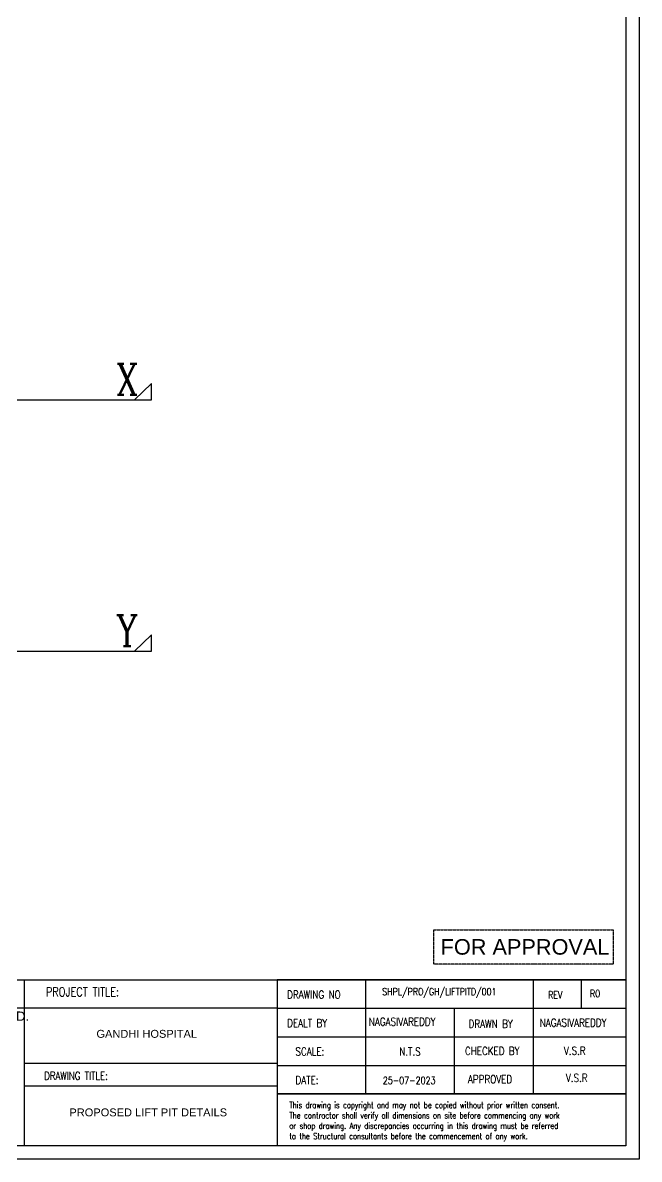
# Model space of a CAD drawing. Header units: millimetres. Extents: x 718890 to 734392, y -300108 to -278291.
# Drawn here: x 728436 to 734392, y -300108 to -289130 of the extents above; entities that cross this region are included whole.
import ezdxf
from ezdxf.enums import TextEntityAlignment as Align

# ---------------------------------------------------------------- set-up
doc = ezdxf.new("R2010")
doc.units = ezdxf.units.MM
doc.header["$MEASUREMENT"] = 0
doc.linetypes.add('CENTER2', pattern=[1.125, 0.75, -0.125, 0.125, -0.125])
for name, color, linetype in [('CEN', 1, 'CENTER2'), ('col', 7, 'Continuous'), ('COLUMN', 1, 'Continuous'), ('TBLK_MAINTITLE', 83, 'Continuous'), ('TBLK_NOTE', 4, 'Continuous')]:
    doc.layers.add(name, color=color, linetype=linetype)
for name, color, linetype, lineweight in [('DIM', 37, 'Continuous', 13), ('TBLK FRAME', 6, 'Continuous', 20), ('TBLK_LINE', 141, 'Continuous', 30)]:
    doc.layers.add(name, color=color, linetype=linetype, lineweight=lineweight)
doc.styles.add('Cesma', font='romans.shx', dxfattribs={"width": 0.8, "height": 1.5})
doc.styles.add('simplex-0.8', font='complex.shx', dxfattribs={"width": 0.8})
doc.styles.add('text', font='complex.shx', dxfattribs={"width": 0.8})
doc.styles.add('TITLE', font='arial.ttf')

msp = doc.modelspace()

# ---------------------------------------------------------------- linework, layer by layer
at = {"layer": 'CEN', "color": 18, "lineweight": -3, "ltscale": 0.5, "true_color": 0x000000}
msp.add_lwpolyline([(732409.1, -297892.7), (734139.1, -297892.7), (734139.1, -298222.7), (732409.1, -298222.7)], close=True, dxfattribs=at)
at = {"layer": 'col', "color": 6, "lineweight": -3, "elevation": 743212945.3}
for points in [[(734392.5, -300108.5), (718890.4, -300108.5), (718890.4, -278291.3), (734392.5, -278291.3)], [(734263.1, -299979.1), (719019.8, -299979.1), (719019.8, -278420.7), (734263.1, -278420.7)], [(719019.8, -298376.4), (734263.1, -298376.4), (734263.1, -299979.1), (719019.8, -299979.1)]]:
    msp.add_lwpolyline(points, close=True, dxfattribs=at)
at = {"layer": 'COLUMN', "color": 18, "lineweight": -3, "ltscale": 0.5, "true_color": 0x000000}
msp.add_line((722076.2, -292772.8), (729516.5, -292772.8), dxfattribs=at)
at = {"layer": 'COLUMN', "color": 250, "lineweight": -3, "ltscale": 0.5}
msp.add_line((722076.2, -295199), (729516.5, -295199), dxfattribs=at)
at = {"layer": 'COLUMN', "color": 18, "lineweight": -3, "ltscale": 0.5, "true_color": 0x000000}
for points in [[(729679.6, -292772.8), (729679.6, -292615.3), (729679.6, -292615.3), (729516.5, -292772.8)], [(729679.6, -295199), (729679.6, -295041.5), (729679.6, -295041.5), (729516.5, -295199)]]:
    msp.add_lwpolyline(points, close=True, dxfattribs=at)
at = {"layer": 'TBLK FRAME', "lineweight": -3}
msp.add_line((719019.8, -298376.4, 743212945.3), (734263.1, -298376.4, 743212945.3), dxfattribs=at)
at = {"layer": 'TBLK_LINE', "color": 7, "lineweight": -3}
for p, q in [((728451.3, -298376.4, 743212945.3), (728451.3, -299979.1, 743212945.3)), ((730893.8, -298376.4, 743212945.3), (730893.8, -299979.1, 743212945.3)), ((731746.5, -298376.4, 743212945.3), (731746.5, -299476.1, 743212945.3)), ((733366.9, -298376.4, 743212945.3), (733366.9, -299476.1, 743212945.3)), ((733830.1, -298376.4, 743212945.3), (733830.1, -298651.4, 743212945.3)), ((719019.8, -298644.7, 743212945.3), (730893.8, -298644.7, 743212945.3)), ((734263.1, -298651.4, 743212945.3), (730893.8, -298651.4, 743212945.3)), ((732605.6, -298651.4, 743212945.3), (732605.6, -299476.1, 743212945.3)), ((730893.8, -298926.3, 743212945.3), (734263.1, -298926.3, 743212945.3)), ((730893.8, -299184.9, 743212945.3), (728451.3, -299184.9, 743212945.3)), ((730893.8, -299201.2, 743212945.3), (734263.1, -299201.2, 743212945.3)), ((728451.3, -299397.6, 743212945.3), (730893.8, -299397.6, 743212945.3)), ((730893.8, -299476.1, 743212945.3), (734263.1, -299476.1, 743212945.3)), ((734263.1, -299476.1, 743212945.3), (730893.8, -299476.1, 743212945.3)), ((734263.1, -299476.1, 743212945.3), (730893.8, -299476.1, 743212945.3))]:
    msp.add_line(p, q, dxfattribs=at)
at = {"layer": 'TBLK_LINE', "lineweight": -3}
msp.add_line((734263.1, -298376.4, 743212945.3), (730893.8, -298376.4, 743212945.3), dxfattribs=at)

# ---------------------------------------------------------------- texts
at = {"layer": 'DIM', "color": 18, "lineweight": -3, "true_color": 0x000000, "char_height": 300, "attachment_point": 5, "style": 'text'}
for s, insert in [('X', (729444.1, -292576)), ('Y', (729444.1, -295002.2))]:
    msp.add_mtext(s, dxfattribs=dict(at, insert=insert))
at = {"layer": 'TBLK_MAINTITLE', "color": 240, "lineweight": -3, "ltscale": 10, "style": 'TITLE'}
for s, height, p in [('FOR APPROVAL', 150, (733288.8, -298132)), ('GANDHI HOSPITAL', 76.364, (729634, -298935.1, 743212945.3))]:
    msp.add_text(s, height=height, dxfattribs=at).set_placement(p, align=Align.CENTER)
at = {"layer": 'TBLK_MAINTITLE', "color": 240, "lineweight": -3, "ltscale": 10, "attachment_point": 1, "style": 'TITLE'}
for s, insert, char_height, width in [('SRI HARSHA CONSULTING ENGINEERS(P) LTD.', (725619.2, -298681.1, 743212945.3), 90, 5243.989), ('\\C1;\\A1;PROPOSED LIFT PIT DETAILS ', (728886.9, -299617.4, 743212945.3), 76.364, 1889.78)]:
    msp.add_mtext(s, dxfattribs=dict(at, insert=insert, char_height=char_height, width=width))
at = {"layer": 'TBLK_NOTE', "color": 7, "lineweight": -3, "attachment_point": 1, "style": 'simplex-0.8'}
for s, insert, char_height, width in [('PROJECT TITLE:', (728658.7, -298447.9, 743212945.3), 86.888, 1930.843), ('DRAWING NO ', (730990.5, -298479.6, 743212945.3), 77.319, 1718.208), ('SHPL/PRO/GH/LIFTPITD/001', (731909, -298454.7, 743212945.3), 70.037, 611.689), ('REV', (733510.9, -298486.1, 743212945.3), 70.04, 611.689), ('R0', (733916.4, -298473.3, 743212945.3), 70.04, 611.689), ('DEALT BY', (730990.5, -298754.5, 743212945.3), 77.32, 1718.208), ('NAGASIVAREDDY', (731780.2, -298741, 743212945.3), 77.319, 715.936), ('DRAWN BY', (732743.5, -298761.9, 743212945.3), 77.32, 1718.208), ('NAGASIVAREDDY', (733431.7, -298750.7, 1486425890.7), 77.319, 1718.208), ('SCALE:', (731071.2, -299029.4, 743212945.3), 77.32, 1718.208), ('N.T.S', (732073.8, -299029.4, 743212945.3), 77.32, 1718.208), ('CHECKED BY', (732708.7, -299023.8, 743212945.3), 77.32, 1718.208), ('V.S.R', (733664.8, -299022.1, 743212945.3), 77.32, 1718.208), ('DRAWING TITLE:', (728643.6, -299264.7, 743212945.3), 75.555, 1678.994), ('DATE:', (731071.2, -299304.3, 743212945.3), 77.32, 1718.208), ('25-07-2023', (731915, -299311.7, 743212945.3), 70.04, 611.689), ('APPROVED', (732737.4, -299296.7, 743212945.3), 77.32, 1718.208), ('V.S.R', (733683.5, -299284.1, 743212945.3), 77.32, 1718.208)]:
    msp.add_mtext(s, dxfattribs=dict(at, insert=insert, char_height=char_height, width=width))
at = {"layer": 'TBLK_NOTE', "color": 7, "lineweight": -3, "insert": (731011.7, -299554.8, 743212945.3), "char_height": 60.035, "attachment_point": 1, "style": 'Cesma'}
msp.add_mtext('This drawing is copyright and may not be copied without prior written consent.\\PThe contractor shall verify all dimensions on site before commencing any work\\Por shop drawing. Any discrepancies occurring in this drawing must be referred\\Pto the Structural consultants before the commencement of any work.', dxfattribs=at)

doc.saveas('drawing.dxf')
